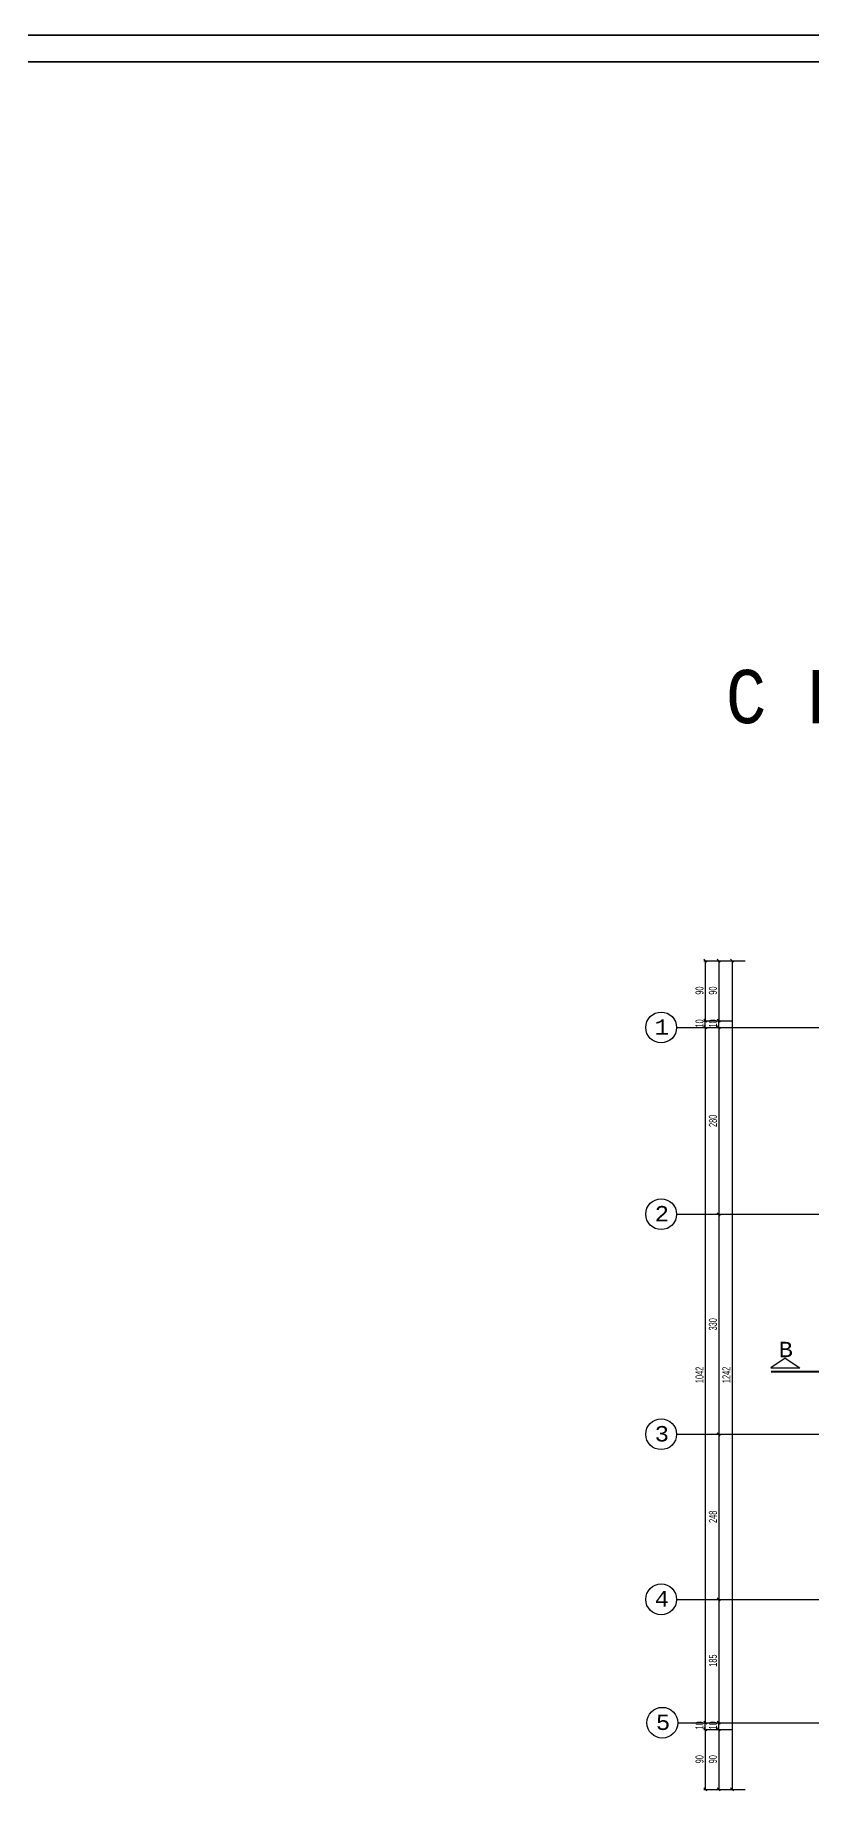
# Model space of a CAD drawing. Header units: inches. Extents: x -7543 to -822, y 102837 to 190349.
# Drawn here: x -836.4633 to -836.3469, y 102837.1762 to 102837.4395 of the extents above; entities that cross this region are included whole.
import ezdxf

# ---------------------------------------------------------------- set-up
doc = ezdxf.new("R2010")
doc.units = ezdxf.units.IN
doc.header["$MEASUREMENT"] = 0
doc.linetypes.add('DASHDOTX2', pattern=[2, 1, -0.5, 0, -0.5])
doc.linetypes.add('DASHED', pattern=[19.05, 12.7, -6.35])
for name, color, linetype, lineweight in [('AKS', 1, 'Continuous', 25), ('ICOL', 55, 'Continuous', 25), ('KESİT', 7, 'Continuous', 40), ('YAZI', 7, 'Continuous', 25)]:
    doc.layers.add(name, color=color, linetype=linetype, lineweight=lineweight)
doc.layers.add('DUVAR', color=7, linetype='Continuous', lineweight=35, true_color=0xfc4642)
doc.styles.add('ISIM', font='monos.ttf', dxfattribs={"width": 1.1, "height": 200})
doc.styles.add('OLCU', font='tromand.shx', dxfattribs={"width": 0.6, "height": 12})

msp = doc.modelspace()

# ---------------------------------------------------------------- linework, layer by layer
at = {"layer": 'AKS', "linetype": 'DASHDOTX2', "ltscale": 10}
for p, q in [((-836.36717, 102837.29067), (-836.11911, 102837.29067)), ((-836.36717, 102837.26267), (-836.11911, 102837.26267)), ((-836.36717, 102837.22968), (-836.11911, 102837.22968)), ((-836.36717, 102837.20492), (-836.11911, 102837.20492)), ((-836.367, 102837.18642), (-836.11911, 102837.18642))]:
    msp.add_line(p, q, dxfattribs=at)
at = {"layer": 'AKS'}
for p, q in [((-836.35089, 102837.24109), (-836.35306, 102837.23965)), ((-836.35306, 102837.23965), (-836.34872, 102837.23965)), ((-836.35089, 102837.24109), (-836.34872, 102837.23965))]:
    msp.add_line(p, q, dxfattribs=at)
at = {"layer": 'AKS', "color": 0}
for centre in [(-836.36948, 102837.29067), (-836.36948, 102837.26267), (-836.36948, 102837.22968), (-836.36948, 102837.20492), (-836.36931, 102837.18642)]:
    msp.add_circle(centre, 0.00231, dxfattribs=at)
at = {"layer": 'DUVAR'}
for p, q in [((-837.60507, 102837.43946), (-821.98956, 102837.43946)), ((-837.60107, 102837.43546), (-821.99356, 102837.43546))]:
    msp.add_line(p, q, dxfattribs=at)
at = {"layer": 'ICOL'}
for p, q in [((-836.36311, 102837.30067), (-836.36093, 102837.30067)), ((-836.3631, 102837.3009), (-836.36266, 102837.30045)), ((-836.36288, 102837.3006), (-836.36288, 102837.29175)), ((-836.3611, 102837.30067), (-836.35891, 102837.30067)), ((-836.36108, 102837.3009), (-836.36064, 102837.30045)), ((-836.36086, 102837.3006), (-836.36086, 102837.29175)), ((-836.35908, 102837.30067), (-836.3569, 102837.30067)), ((-836.35907, 102837.3009), (-836.35863, 102837.30045)), ((-836.35885, 102837.3006), (-836.35885, 102837.1765)), ((-836.36311, 102837.29167), (-836.36093, 102837.29167)), ((-836.36311, 102837.29167), (-836.36093, 102837.29167)), ((-836.3631, 102837.2919), (-836.36266, 102837.29145)), ((-836.3631, 102837.2919), (-836.36266, 102837.29145)), ((-836.36288, 102837.29175), (-836.36288, 102837.29183)), ((-836.36288, 102837.29067), (-836.36288, 102837.29167)), ((-836.3611, 102837.29167), (-836.35891, 102837.29167)), ((-836.3611, 102837.29167), (-836.35891, 102837.29167)), ((-836.36108, 102837.2919), (-836.36064, 102837.29145)), ((-836.36108, 102837.2919), (-836.36064, 102837.29145)), ((-836.36086, 102837.29175), (-836.36086, 102837.29183)), ((-836.36086, 102837.29067), (-836.36086, 102837.29167)), ((-836.36311, 102837.29067), (-836.36093, 102837.29067)), ((-836.36311, 102837.29067), (-836.36093, 102837.29067)), ((-836.3631, 102837.2909), (-836.36266, 102837.29045)), ((-836.3631, 102837.2909), (-836.36266, 102837.29045)), ((-836.36288, 102837.2906), (-836.36288, 102837.29052)), ((-836.36288, 102837.2906), (-836.36288, 102837.1865)), ((-836.3611, 102837.29067), (-836.35891, 102837.29067)), ((-836.3611, 102837.29067), (-836.35891, 102837.29067)), ((-836.36108, 102837.2909), (-836.36064, 102837.29045)), ((-836.36108, 102837.2909), (-836.36064, 102837.29045)), ((-836.36086, 102837.2906), (-836.36086, 102837.29052)), ((-836.36086, 102837.2906), (-836.36086, 102837.26275)), ((-836.3611, 102837.26267), (-836.35891, 102837.26267)), ((-836.3611, 102837.26267), (-836.35891, 102837.26267)), ((-836.36108, 102837.2629), (-836.36064, 102837.26245)), ((-836.36108, 102837.2629), (-836.36064, 102837.26245)), ((-836.36086, 102837.2626), (-836.36086, 102837.22976)), ((-836.3611, 102837.22968), (-836.35891, 102837.22968)), ((-836.3611, 102837.22968), (-836.35891, 102837.22968)), ((-836.36108, 102837.2299), (-836.36064, 102837.22946)), ((-836.36108, 102837.2299), (-836.36064, 102837.22946)), ((-836.36086, 102837.2296), (-836.36086, 102837.205)), ((-836.3611, 102837.20492), (-836.35891, 102837.20492)), ((-836.3611, 102837.20492), (-836.35891, 102837.20492)), ((-836.36108, 102837.20515), (-836.36064, 102837.2047)), ((-836.36108, 102837.20515), (-836.36064, 102837.2047)), ((-836.36086, 102837.20485), (-836.36086, 102837.1865)), ((-836.36311, 102837.18642), (-836.36093, 102837.18642)), ((-836.36311, 102837.18642), (-836.36093, 102837.18642)), ((-836.3631, 102837.18665), (-836.36266, 102837.1862)), ((-836.3631, 102837.18665), (-836.36266, 102837.1862)), ((-836.36288, 102837.1865), (-836.36288, 102837.18658)), ((-836.36288, 102837.18542), (-836.36288, 102837.18642)), ((-836.3611, 102837.18642), (-836.35891, 102837.18642)), ((-836.3611, 102837.18642), (-836.35891, 102837.18642)), ((-836.36108, 102837.18665), (-836.36064, 102837.1862)), ((-836.36108, 102837.18665), (-836.36064, 102837.1862)), ((-836.36086, 102837.1865), (-836.36086, 102837.18658)), ((-836.36086, 102837.18542), (-836.36086, 102837.18642)), ((-836.36311, 102837.18542), (-836.36093, 102837.18542)), ((-836.36311, 102837.18542), (-836.36093, 102837.18542)), ((-836.3631, 102837.18565), (-836.36266, 102837.1852)), ((-836.3631, 102837.18565), (-836.36266, 102837.1852)), ((-836.36288, 102837.18535), (-836.36288, 102837.1765)), ((-836.36288, 102837.18535), (-836.36288, 102837.18527)), ((-836.3611, 102837.18542), (-836.35891, 102837.18542)), ((-836.3611, 102837.18542), (-836.35891, 102837.18542)), ((-836.36108, 102837.18565), (-836.36064, 102837.1852)), ((-836.36108, 102837.18565), (-836.36064, 102837.1852)), ((-836.36086, 102837.18535), (-836.36086, 102837.1765)), ((-836.36086, 102837.18535), (-836.36086, 102837.18527)), ((-836.36311, 102837.17642), (-836.36093, 102837.17642)), ((-836.3631, 102837.17665), (-836.36266, 102837.1762)), ((-836.3611, 102837.17642), (-836.35891, 102837.17642)), ((-836.36108, 102837.17665), (-836.36064, 102837.1762)), ((-836.35908, 102837.17642), (-836.3569, 102837.17642)), ((-836.35907, 102837.17665), (-836.35863, 102837.1762))]:
    msp.add_line(p, q, dxfattribs=at)
at = {"layer": 'KESİT', "linetype": 'DASHED'}
msp.add_line((-836.35299, 102837.23911), (-836.27075, 102837.23911), dxfattribs=at)

# ---------------------------------------------------------------- texts
at = {"layer": 'AKS', "style": 'ISIM', "width": 1.1}
for s, p in [('1', (-836.37046, 102837.28959)), ('2', (-836.37046, 102837.26159)), ('B', (-836.35188, 102837.24123)), ('3', (-836.37046, 102837.2286)), ('4', (-836.37046, 102837.20384)), ('5', (-836.37028, 102837.18534))]:
    msp.add_text(s, height=0.00231, dxfattribs=at).set_placement(p)
at = {"layer": 'ICOL', "style": 'OLCU', "width": 0.6}
for s, p in [('90', (-836.36314, 102837.29559)), ('90', (-836.36113, 102837.29559)), ('10', (-836.36314, 102837.29066)), ('10', (-836.36113, 102837.29066)), ('280', (-836.36113, 102837.27575)), ('330', (-836.36113, 102837.24525)), ('1042', (-836.36314, 102837.23735)), ('1242', (-836.35911, 102837.23735)), ('248', (-836.36113, 102837.21638)), ('185', (-836.36113, 102837.19482)), ('10', (-836.36314, 102837.18541)), ('10', (-836.36113, 102837.18541)), ('90', (-836.36314, 102837.18034)), ('90', (-836.36113, 102837.18034))]:
    msp.add_text(s, height=0.0012, rotation=90, dxfattribs=at).set_placement(p)
at = {"layer": 'YAZI', "style": 'ISIM', "width": 0.9}
msp.add_text('C BLOK BODRUM KAT PLANI ÖLÇEK: 1/100', height=0.008, dxfattribs=at).set_placement((-836.3598, 102837.33629, -0.002))

doc.saveas('drawing.dxf')
